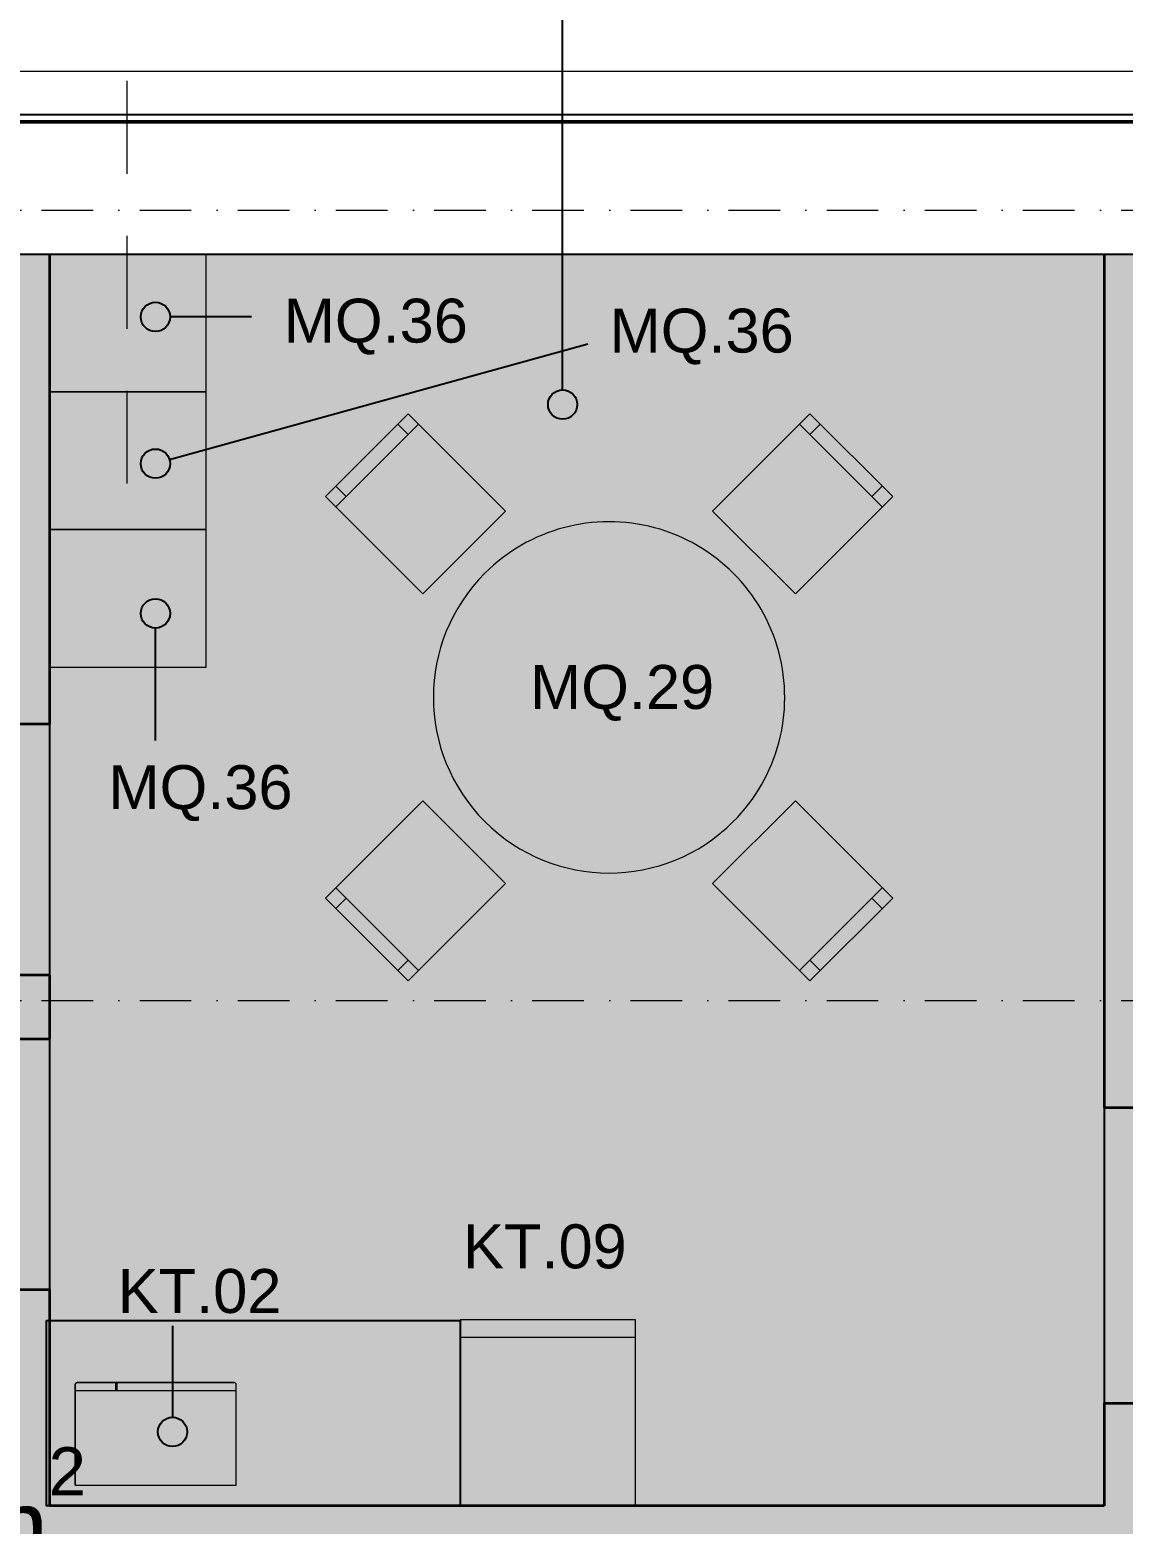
# Model space of a CAD drawing. Header units: millimetres. Extents: x -14278 to 101596, y -22378 to 34603.
# Drawn here: x 18081 to 21816, y 10761 to 15865 of the extents above; entities that cross this region are included whole.
import ezdxf
from ezdxf.enums import TextEntityAlignment as Align

# ---------------------------------------------------------------- set-up
doc = ezdxf.new("R2010")
doc.units = ezdxf.units.MM
doc.header["$MEASUREMENT"] = 0
doc.linetypes.add('Dot & Dashed', pattern=[335.138881, 176.388884, -88.194442, 0, -70.555556])
doc.linetypes.add('Long Dashed', pattern=[529.166651, 317.499995, -211.666656])
for name, color, linetype in [('A-Ee_40_20-M_GeneralFFAndEInternalFixed', 7, 'Continuous'), ('A-Zz_20_10_90-T_TextFFEInternal', 7, 'Continuous'), ('A-Zz_50_90_00-M_GrossInternal', 7, 'Continuous'), ('A-Zz_60_50_80-P_MarkerSection', 7, 'Continuous'), ('NewA-Ee_25_10-M_WallsExternal', 7, 'Continuous'), ('NewA-Ee_25_10-M_WallsInternal', 7, 'Continuous'), ('NewA-Ee_30_40-M_Floors', 7, 'Continuous'), ('NewA-Ee_30_60-M_Pavements', 7, 'Continuous'), ('NewA-Ee_40_20-M_GeneralFFAndEInternalFixed', 7, 'Continuous'), ('NewA-Ee_40_20-M_GeneralFFAndEInternalMovable', 7, 'Continuous'), ('NewA-SL-M_SpacesExternal', 7, 'Continuous'), ('NewA-SL-M_SpacesInternal', 7, 'Continuous'), ('NewA-Ss_30_25-M_CeilingAndSoffitSystems', 7, 'Continuous'), ('NewA-Zz_20_10_90-T_TextFFEInternal', 7, 'Continuous'), ('NewA-Zz_35_40_80-M_GridStructural', 7, 'Continuous'), ('NewA-Zz_50_10_70-P_BoundarySiteRed', 7, 'Continuous'), ('NewA-Zz_50_10_90-P_BoundarySpace', 7, 'Continuous'), ('NewA-Zz_50_90_00-M_GrossInternal', 7, 'Continuous')]:
    doc.layers.add(name, color=color, linetype=linetype)
doc.styles.add('GENERATED_STYLE_1', font='')
doc.styles.get('GENERATED_STYLE_1').set_extended_font_data('Arial')

# ---------------------------------------------------------------- blocks, each defined once
blk = doc.blocks.new('BREAK ROOM_108_4_1', base_point=(19901.1, 17849.3))
at = {"layer": 'NewA-SL-M_SpacesInternal', "linetype": 'Continuous'}
for p, q in [((18921.4, 18202.9), (18921.4, 17888.6)), ((18921.4, 18202.9), (20880.7, 18202.9)), ((20880.7, 18202.9), (20880.7, 17888.6)), ((18921.4, 17888.6), (18921.4, 17652.9)), ((20880.7, 17888.6), (20880.7, 17652.9)), ((18921.4, 17652.9), (18921.4, 17417.1)), ((20880.7, 17652.9), (20880.7, 17417.1)), ((18921.4, 17417.1), (20880.7, 17417.1))]:
    blk.add_line(p, q, dxfattribs=at)
at = {"layer": 'NewA-SL-M_SpacesInternal', "color": 253, "linetype": 'Continuous', "lineweight": 13}
for p, q in [((21750.7, 15099.7), (18149.8, 15099.7)), ((18149.8, 15099.7), (18149.8, 10823.4)), ((21750.7, 10823.4), (21750.7, 15099.7)), ((18149.8, 10823.4), (21750.7, 10823.4))]:
    blk.add_line(p, q, dxfattribs=at)
at = {"layer": 'NewA-SL-M_SpacesInternal', "color": 5, "lineweight": 70, "style": 'GENERATED_STYLE_1'}
for tag, height, p in [('ROOM_NAME', 200, (18971.4, 18157.1)), ('ROOM_NUMBER', 150, (18971.4, 17854.3)), ('adj_text', 150, (18971.4, 17618.6))]:
    blk.add_attdef(tag, text='', height=height, dxfattribs=at).set_placement(p, align=Align.TOP_LEFT)
blk = doc.blocks.new('BUILDING SITE_Site_28_1', base_point=(-3334.4, -767))
at = {"layer": 'NewA-SL-M_SpacesExternal', "color": 253, "linetype": 'Continuous', "lineweight": 13}
blk.add_line((-474.7, 15724.7), (35324.7, 15724.7), dxfattribs=at)
at = {"layer": 'NewA-SL-M_SpacesExternal', "color": 5, "lineweight": 70, "style": 'GENERATED_STYLE_1'}
for tag, height, p in [('ROOM_NAME', 200, (-4325.1, -459.1)), ('ROOM_NUMBER', 150, (-4325.1, -762)), ('adj_text', 150, (-4325.1, -997.7))]:
    blk.add_attdef(tag, text='', height=height, dxfattribs=at).set_placement(p, align=Align.TOP_LEFT)
blk = doc.blocks.new('Mesh_1_1', base_point=(14339.9, 34603))
at = {"layer": 'NewA-Ee_30_60-M_Pavements', "color": 254, "linetype": 'Continuous', "lineweight": 13, "flags": 128}
blk.add_lwpolyline([(14339.9, 34603, -0.414214), (42830.6, 6112.3, -0.414214), (14339.9, -22378.4, -0.414214), (-14150.7, 6112.3, -0.414214)], format="xyb", close=True, dxfattribs=at)
blk.add_lwpolyline([(-474.7, 15724.7), (35324.7, 15724.7), (35324.7, 6075.3), (28524.7, 6075.3), (28524.7, -474.7), (7900.2, -474.7), (7900.2, 2666.8), (6124.7, 2666.8), (6124.7, 1525.3), (1425.3, 1525.3), (1425.3, 6075.3), (-474.7, 6075.3)], close=True, dxfattribs=at)
blk = doc.blocks.new('Slab_4_1', base_point=(11328, 15324.9))
at = {"layer": 'NewA-Ee_30_40-M_Floors', "linetype": 'Continuous', "lineweight": 13}
blk.add_hatch(color=254, dxfattribs=at).paths.add_polyline_path([(11328, 15324.9), (11328, 15099.7), (150.3, 15099.7), (150.3, 9350.5), (-124.9, 9350.5), (-124.9, 8300.5), (150.3, 8300.5), (150.3, 6700.3), (2050.3, 6700.3), (2050.3, 2150.3), (5499.7, 2150.3), (5499.7, 3091.8), (6214.3, 3091.8), (6214.3, 2766.8), (7714.3, 2766.8), (7714.3, 3091.8), (8455.6, 3091.8), (8500.3, 150.3), (16363.1, 150.3), (16363.1, -124.9), (17413.1, -124.9), (17413.1, 150.3), (27899.7, 150.3), (27899.7, 6700.3), (34699.7, 6700.3), (34699.7, 15099.7), (34639.4, 15099.7), (34639.4, 15324.9), (32809.4, 15324.9), (32809.4, 15099.7), (13158, 15099.7), (13158, 15324.9)])
at = {"layer": 'NewA-Ee_30_40-M_Floors', "color": 6, "linetype": 'Continuous', "lineweight": 13, "flags": 128}
blk.add_lwpolyline([(150.3, 15099.7), (11328, 15099.7), (11328, 15324.9), (13158, 15324.9), (13158, 15099.7), (32809.4, 15099.7)], dxfattribs=at)
blk = doc.blocks.new('Slab_26_1', base_point=(18149.8, 10823.4))
at = {"layer": 'NewA-Ss_30_25-M_CeilingAndSoffitSystems', "linetype": 'Continuous', "lineweight": 0}
blk.add_hatch(color=255, dxfattribs=at).paths.add_polyline_path([(18149.8, 10823.4), (21750.7, 10823.4), (21750.7, 15099.7), (18149.8, 15099.7)])
at = {"layer": 'NewA-Ss_30_25-M_CeilingAndSoffitSystems', "color": 6, "linetype": 'Continuous', "lineweight": 13, "flags": 128}
blk.add_lwpolyline([(18149.8, 10823.4), (21750.7, 10823.4), (21750.7, 15099.7), (18149.8, 15099.7)], close=True, dxfattribs=at)
blk = doc.blocks.new('Wall_3_1', base_point=(0, 15250))
at = {"layer": 'NewA-Ee_25_10-M_WallsExternal', "linetype": 'Continuous'}
blk.add_line((13158, 15554.8), (30119.9, 15554.8), dxfattribs=at)
at = {"layer": 'NewA-Ee_25_10-M_WallsExternal', "color": 92, "linetype": 'Continuous', "lineweight": 35}
blk.add_line((13158, 15550), (30119.9, 15550), dxfattribs=at)
at = {"layer": 'NewA-Ee_25_10-M_WallsExternal', "linetype": 'Continuous', "flags": 128}
for points in [[(30119.9, 15574.9), (13158, 15574.9)], [(18149.8, 15099.7), (21750.7, 15099.7)]]:
    blk.add_lwpolyline(points, dxfattribs=at)
blk = doc.blocks.new('Wall_19_1', base_point=(21750.7, 9877.2))
at = {"layer": 'NewA-Ee_25_10-M_WallsInternal', "color": 92, "linetype": 'Continuous', "lineweight": 35}
for p, q in [((21750.7, 12183.8), (21875.7, 12183.8)), ((21750.7, 11173.8), (21875.7, 11173.8))]:
    blk.add_line(p, q, dxfattribs=at)
at = {"layer": 'NewA-Ee_25_10-M_WallsInternal', "linetype": 'Continuous'}
for p, q in [((21750.7, 12183.8), (21750.7, 11173.8)), ((21875.7, 11173.8), (21875.7, 12183.8))]:
    blk.add_line(p, q, dxfattribs=at)
at = {"layer": 'NewA-Ee_25_10-M_WallsInternal', "color": 92, "linetype": 'Continuous', "lineweight": 35, "flags": 128}
for points in [[(21750.7, 15099.7), (21750.7, 12183.8)], [(21875.7, 12183.8), (21875.7, 15099.7)], [(21750.7, 11173.8), (21750.7, 10823.4)], [(21875.7, 10002.6), (21875.7, 11173.8)], [(21750.7, 10698.4), (21750.7, 9877.2)], [(21750.7, 9877.2), (21875.7, 9877.2)], [(21875.7, 9877.2), (21875.7, 9877.6)]]:
    blk.add_lwpolyline(points, dxfattribs=at)
blk = doc.blocks.new('Wall_20_1', base_point=(18024.8, 8075))
at = {"layer": 'NewA-Ee_25_10-M_WallsInternal', "color": 92, "linetype": 'Continuous', "lineweight": 35}
for p, q in [((18149.8, 13493.2), (18024.8, 13493.2)), ((18149.8, 12636.2), (18024.8, 12636.2)), ((18024.8, 12419), (18149.8, 12419)), ((18024.8, 11562), (18149.8, 11562))]:
    blk.add_line(p, q, dxfattribs=at)
at = {"layer": 'NewA-Ee_25_10-M_WallsInternal', "linetype": 'Continuous'}
for p, q in [((18024.8, 13493.2), (18024.8, 12636.2)), ((18149.8, 12636.2), (18149.8, 13493.2)), ((18024.8, 12419), (18024.8, 11562)), ((18149.8, 11562), (18149.8, 12419))]:
    blk.add_line(p, q, dxfattribs=at)
at = {"layer": 'NewA-Ee_25_10-M_WallsInternal', "color": 92, "linetype": 'Continuous', "lineweight": 35, "flags": 128}
for points in [[(18024.8, 15099.7), (18024.8, 13493.2)], [(18149.8, 13493.2), (18149.8, 15099.7)], [(18024.8, 12636.2), (18024.8, 12597.8)], [(18149.8, 12419), (18149.8, 12636.2)], [(18024.8, 12472.8), (18024.8, 12419)], [(18024.8, 11562), (18024.8, 10823.4)], [(18149.8, 10823.4), (18149.8, 11562)], [(18024.8, 10698.4), (18024.8, 8200)], [(18149.8, 8200), (18149.8, 10698.4)]]:
    blk.add_lwpolyline(points, dxfattribs=at)
blk = doc.blocks.new('Wall_21_1', base_point=(16324.6, 10698.4))
at = {"layer": 'NewA-Ee_25_10-M_WallsInternal', "color": 92, "linetype": 'Continuous', "lineweight": 35, "flags": 128}
blk.add_lwpolyline([(21750.7, 10823.4), (18149.8, 10823.4)], dxfattribs=at)
blk = doc.blocks.new('Standard grid marker_2')
at = {"layer": 'NewA-Zz_35_40_80-M_GridStructural', "color": 6, "linetype": 'Dot & Dashed', "lineweight": 13}
blk.add_line((1000, 0), (40175.6, 0), dxfattribs=at)
at = {"layer": 'NewA-Zz_35_40_80-M_GridStructural', "style": 'GENERATED_STYLE_1'}
blk.add_attdef('AC_MarkerText_1', text='', height=250, dxfattribs=at).set_placement((41425.6, 14.3), align=Align.MIDDLE_CENTER)
blk = doc.blocks.new('Standard grid marker_4')
at = {"layer": 'NewA-Zz_35_40_80-M_GridStructural', "color": 6, "linetype": 'Dot & Dashed', "lineweight": 13}
blk.add_line((1000, 0), (40175.6, 0), dxfattribs=at)
blk = doc.blocks.new('Dining Table Round 19')
at = {"layer": 'NewA-Ee_40_20-M_GeneralFFAndEInternalMovable', "color": 1, "linetype": 'Continuous', "lineweight": 18}
for p, q in [((200, 1170), (-200, 1170)), ((-200, 1170), (-200, 700)), ((-150, 1120), (-150, 1170)), ((150, 1120), (150, 1170)), ((200, 700), (200, 1170)), ((-200, 1120), (200, 1120)), ((-200, 700), (200, 700)), ((-700, 200), (-1170, 200)), ((-1170, 200), (-1170, -200)), ((-1120, -200), (-1120, 200)), ((-700, -200), (-700, 200)), ((700, 200), (700, -200)), ((1170, 200), (700, 200)), ((1120, 200), (1120, -200)), ((1170, -200), (1170, 200)), ((-1120, 150), (-1170, 150)), ((1120, 150), (1170, 150)), ((-1120, -150), (-1170, -150)), ((1120, -150), (1170, -150)), ((-1170, -200), (-700, -200)), ((700, -200), (1170, -200)), ((200, -700), (-200, -700)), ((-200, -700), (-200, -1170)), ((200, -1170), (200, -700)), ((200, -1120), (-200, -1120)), ((-150, -1120), (-150, -1170)), ((150, -1120), (150, -1170)), ((-200, -1170), (200, -1170))]:
    blk.add_line(p, q, dxfattribs=at)
for start, end in [(0, 180), (180, 0)]:
    blk.add_arc((0, 0), 600, start, end, dxfattribs=at)
blk = doc.blocks.new('Lockers 19')
at = {"layer": 'NewA-Ee_40_20-M_GeneralFFAndEInternalMovable', "color": 1, "linetype": 'Continuous', "lineweight": 18}
for p, q in [((533.4, 469.9), (0, 469.9)), ((0, 469.9), (0, 0)), ((533.4, 0), (533.4, 469.9)), ((0, 0), (533.4, 0))]:
    blk.add_line(p, q, dxfattribs=at)
blk = doc.blocks.new('Refrigerator 19_4')
at = {"layer": 'NewA-Ee_40_20-M_GeneralFFAndEInternalFixed', "color": 1, "linetype": 'Continuous', "lineweight": 18}
for p, q in [((600, 635), (0, 635)), ((0, 635), (0, 0)), ((600, 0), (600, 635)), ((0, 60), (600, 60)), ((0, 0), (600, 0))]:
    blk.add_line(p, q, dxfattribs=at)
blk = doc.blocks.new('Microwave Oven 19')
at = {"layer": 'NewA-Ee_40_20-M_GeneralFFAndEInternalMovable', "color": 255, "linetype": 'Continuous', "lineweight": 13}
for p, q in [((550, 350), (0, 350)), ((0, 350), (0, 6.4)), ((550, 6.4), (550, 350)), ((0, 6.4), (0.1, 5.3)), ((0.1, 5.3), (0.4, 4.2)), ((0.4, 4.2), (0.9, 3.2)), ((0.9, 3.2), (1.6, 2.3)), ((1.6, 2.3), (2.4, 1.5)), ((2.4, 1.5), (3.4, 0.9)), ((3.4, 0.9), (4.5, 0.4)), ((4.5, 0.4), (5.7, 0.1)), ((5.7, 0.1), (6.8, 0)), ((6.8, 0), (543.2, 0)), ((543.2, 0), (544.3, 0.1)), ((544.3, 0.1), (545.5, 0.4)), ((545.5, 0.4), (546.6, 0.9)), ((546.6, 0.9), (547.6, 1.5)), ((547.6, 1.5), (548.4, 2.3)), ((548.4, 2.3), (549.1, 3.2)), ((549.1, 3.2), (549.6, 4.2)), ((549.6, 4.2), (549.9, 5.3)), ((549.9, 5.3), (550, 6.4))]:
    blk.add_line(p, q, dxfattribs=at)
at = {"layer": 'NewA-Ee_40_20-M_GeneralFFAndEInternalMovable', "color": 1, "linetype": 'Continuous', "lineweight": 18}
for p, q in [((0, 350), (0, 6.4)), ((550, 350), (0, 350)), ((550, 350), (550, 6.4)), ((550, 26.8), (0, 26.8)), ((0, 6.4), (0.2, 5)), ((0.2, 5), (0.7, 3.6)), ((0.7, 3.6), (1.5, 2.4)), ((1.5, 2.4), (2.6, 1.4)), ((2.6, 1.4), (3.9, 0.6)), ((3.9, 0.6), (5.3, 0.2)), ((5.3, 0.2), (6.8, 0)), ((407.5, 0), (407.5, 26.8)), ((412.1, 0), (412.1, 26.8)), ((544.7, 0.2), (543.2, 0)), ((546.1, 0.6), (544.7, 0.2)), ((547.4, 1.4), (546.1, 0.6)), ((548.5, 2.4), (547.4, 1.4)), ((549.3, 3.6), (548.5, 2.4)), ((549.8, 5), (549.3, 3.6)), ((550, 6.4), (549.8, 5)), ((407.5, 0), (6.8, 0)), ((543.2, 0), (412.1, 0))]:
    blk.add_line(p, q, dxfattribs=at)
blk = doc.blocks.new('Line_6_1', base_point=(19901.1, 14585.3))
at = {"layer": 'NewA-Zz_50_10_90-P_BoundarySpace', "linetype": 'Continuous'}
blk.add_hatch(color=256, dxfattribs=at).paths.add_polyline_path([(19951.1, 14585.3), (19947.3, 14604.4), (19936.4, 14620.6), (19920.2, 14631.5), (19901.1, 14635.3), (19881.9, 14631.5), (19865.7, 14620.6), (19854.9, 14604.4), (19851.1, 14585.3), (19854.9, 14566.2), (19865.7, 14549.9), (19881.9, 14539.1), (19901.1, 14535.3), (19920.2, 14539.1), (19936.4, 14549.9), (19947.3, 14566.2)])
blk.add_line((19901.1, 14635.3), (19901.1, 17417.1), dxfattribs=at)
blk.add_circle((19901.1, 14585.3), 50, dxfattribs=at)
blk = doc.blocks.new('Line_26_1', base_point=(18568.5, 11438.3))
at = {"layer": 'NewA-Zz_20_10_90-T_TextFFEInternal', "linetype": 'Continuous'}
blk.add_hatch(color=256, dxfattribs=at).paths.add_polyline_path([(18618.5, 11075.9), (18614.7, 11095), (18603.9, 11111.3), (18587.6, 11122.1), (18568.5, 11125.9), (18549.4, 11122.1), (18533.1, 11111.3), (18522.3, 11095), (18518.5, 11075.9), (18522.3, 11056.8), (18533.1, 11040.6), (18549.4, 11029.7), (18568.5, 11025.9), (18587.6, 11029.7), (18603.9, 11040.6), (18614.7, 11056.8)])
blk.add_line((18568.5, 11438.3), (18568.5, 11125.9), dxfattribs=at)
blk.add_circle((18568.5, 11075.9), 50, dxfattribs=at)
blk = doc.blocks.new('Line_27_1', base_point=(18510.2, 13437.8))
at = {"layer": 'NewA-Zz_20_10_90-T_TextFFEInternal', "linetype": 'Continuous'}
blk.add_hatch(color=256, dxfattribs=at).paths.add_polyline_path([(18560.2, 13872), (18556.4, 13891.1), (18545.6, 13907.4), (18529.4, 13918.2), (18510.2, 13922), (18491.1, 13918.2), (18474.9, 13907.4), (18464, 13891.1), (18460.2, 13872), (18464, 13852.9), (18474.9, 13836.6), (18491.1, 13825.8), (18510.2, 13822), (18529.4, 13825.8), (18545.6, 13836.6), (18556.4, 13852.9)])
blk.add_line((18510.2, 13437.8), (18510.2, 13822), dxfattribs=at)
blk.add_circle((18510.2, 13872), 50, dxfattribs=at)
blk = doc.blocks.new('Line_28_1', base_point=(19986.6, 14791.4))
at = {"layer": 'NewA-Zz_20_10_90-T_TextFFEInternal', "linetype": 'Continuous'}
blk.add_hatch(color=256, dxfattribs=at).paths.add_polyline_path([(18560.2, 14383.6), (18556.4, 14402.7), (18545.6, 14418.9), (18529.4, 14429.8), (18510.2, 14433.6), (18491.1, 14429.8), (18474.9, 14418.9), (18464, 14402.7), (18460.2, 14383.6), (18464, 14364.5), (18474.9, 14348.2), (18491.1, 14337.4), (18510.2, 14333.6), (18529.4, 14337.4), (18545.6, 14348.2), (18556.4, 14364.5)])
blk.add_line((19986.6, 14791.4), (18558.4, 14396.9), dxfattribs=at)
blk.add_circle((18510.2, 14383.6), 50, dxfattribs=at)
blk = doc.blocks.new('Line_29_1', base_point=(18837.9, 14884.9))
at = {"layer": 'NewA-Zz_20_10_90-T_TextFFEInternal', "linetype": 'Continuous'}
blk.add_hatch(color=256, dxfattribs=at).paths.add_polyline_path([(18560.2, 14884.9), (18556.4, 14904.1), (18545.6, 14920.3), (18529.4, 14931.1), (18510.2, 14934.9), (18491.1, 14931.1), (18474.9, 14920.3), (18464, 14904.1), (18460.2, 14884.9), (18464, 14865.8), (18474.9, 14849.6), (18491.1, 14838.7), (18510.2, 14834.9), (18529.4, 14838.7), (18545.6, 14849.6), (18556.4, 14865.8)])
blk.add_line((18837.9, 14884.9), (18560.2, 14884.9), dxfattribs=at)
blk.add_circle((18510.2, 14884.9), 50, dxfattribs=at)
blk = doc.blocks.new('Label_41_1', base_point=(19679.2, 13780.1))
at = {"layer": 'A-Zz_20_10_90-T_TextFFEInternal', "insert": (20104.2, 13695.8), "char_height": 150, "attachment_point": 2, "style": 'GENERATED_STYLE_1'}
blk.add_mtext('\\fArial|b0|i0|c0|p34;MQ.29\\fArial|b0|i0|c0|p34;\\fArial|b0|i0|c0|p34;\\fArial|b0|i0|c0|p34;\\fArial|b0|i0|c0|p34;\\fArial|b0|i0|c0|p34;\\fArial|b0|i0|c0|p34;\\fArial|b0|i0|c0|p34;\\fArial|b0|i0|c0|p34;\\fArial|b0|i0|c0|p34;\\fArial|b0|i0|c0|p34;\\fArial|b0|i0|c0|p34;\\fArial|b0|i0|c0|p34;\\fArial|b0|i0|c0|p34;\\fArial|b0|i0|c0|p34;\\fArial|b0|i0|c0|p34;\\fArial|b0|i0|c0|p34;\\fArial|b0|i0|c0|p34;\\fArial|b0|i0|c0|p34;\\fArial|b0|i0|c0|p34;\\fArial|b0|i0|c0|p34;\\fArial|b0|i0|c0|p34;\\fArial|b0|i0|c0|p34;\\fArial|b0|i0|c0|p34;\\fArial|b0|i0|c0|p34;\\fArial|b0|i0|c0|p34;\\fArial|b0|i0|c0|p34;\\fArial|b0|i0|c0|p34;\\fArial|b0|i0|c0|p34;\\fArial|b0|i0|c0|p34;}', dxfattribs=at)
blk = doc.blocks.new('Label_72_1', base_point=(19415.5, 11869.1))
at = {"layer": 'A-Zz_20_10_90-T_TextFFEInternal', "insert": (19840.5, 11784.8), "char_height": 150, "attachment_point": 2, "style": 'GENERATED_STYLE_1'}
blk.add_mtext('\\fArial|b0|i0|c0|p34;KT.09\\fArial|b0|i0|c0|p34;\\fArial|b0|i0|c0|p34;\\fArial|b0|i0|c0|p34;\\fArial|b0|i0|c0|p34;\\fArial|b0|i0|c0|p34;\\fArial|b0|i0|c0|p34;\\fArial|b0|i0|c0|p34;\\fArial|b0|i0|c0|p34;\\fArial|b0|i0|c0|p34;\\fArial|b0|i0|c0|p34;\\fArial|b0|i0|c0|p34;\\fArial|b0|i0|c0|p34;\\fArial|b0|i0|c0|p34;\\fArial|b0|i0|c0|p34;\\fArial|b0|i0|c0|p34;\\fArial|b0|i0|c0|p34;\\fArial|b0|i0|c0|p34;\\fArial|b0|i0|c0|p34;\\fArial|b0|i0|c0|p34;\\fArial|b0|i0|c0|p34;\\fArial|b0|i0|c0|p34;\\fArial|b0|i0|c0|p34;\\fArial|b0|i0|c0|p34;\\fArial|b0|i0|c0|p34;\\fArial|b0|i0|c0|p34;\\fArial|b0|i0|c0|p34;\\fArial|b0|i0|c0|p34;\\fArial|b0|i0|c0|p34;\\fArial|b0|i0|c0|p34;}', dxfattribs=at)
blk = doc.blocks.new('Label_95_1', base_point=(18236, 11716.6))
at = {"layer": 'A-Zz_20_10_90-T_TextFFEInternal', "insert": (18661, 11632.3), "char_height": 150, "attachment_point": 2, "style": 'GENERATED_STYLE_1'}
blk.add_mtext('\\fArial|b0|i0|c0|p34;KT.02\\fArial|b0|i0|c0|p34;\\fArial|b0|i0|c0|p34;\\fArial|b0|i0|c0|p34;\\fArial|b0|i0|c0|p34;\\fArial|b0|i0|c0|p34;\\fArial|b0|i0|c0|p34;\\fArial|b0|i0|c0|p34;\\fArial|b0|i0|c0|p34;\\fArial|b0|i0|c0|p34;\\fArial|b0|i0|c0|p34;\\fArial|b0|i0|c0|p34;\\fArial|b0|i0|c0|p34;\\fArial|b0|i0|c0|p34;\\fArial|b0|i0|c0|p34;\\fArial|b0|i0|c0|p34;\\fArial|b0|i0|c0|p34;\\fArial|b0|i0|c0|p34;\\fArial|b0|i0|c0|p34;\\fArial|b0|i0|c0|p34;\\fArial|b0|i0|c0|p34;\\fArial|b0|i0|c0|p34;\\fArial|b0|i0|c0|p34;\\fArial|b0|i0|c0|p34;\\fArial|b0|i0|c0|p34;\\fArial|b0|i0|c0|p34;\\fArial|b0|i0|c0|p34;\\fArial|b0|i0|c0|p34;\\fArial|b0|i0|c0|p34;\\fArial|b0|i0|c0|p34;}', dxfattribs=at)
blk = doc.blocks.new('Label_96_1', base_point=(18239.1, 13437.8))
at = {"layer": 'A-Zz_20_10_90-T_TextFFEInternal', "insert": (18664.1, 13353.5), "char_height": 150, "attachment_point": 2, "style": 'GENERATED_STYLE_1'}
blk.add_mtext('\\fArial|b0|i0|c0|p34;MQ.36\\fArial|b0|i0|c0|p34;\\fArial|b0|i0|c0|p34;\\fArial|b0|i0|c0|p34;\\fArial|b0|i0|c0|p34;\\fArial|b0|i0|c0|p34;\\fArial|b0|i0|c0|p34;\\fArial|b0|i0|c0|p34;\\fArial|b0|i0|c0|p34;\\fArial|b0|i0|c0|p34;\\fArial|b0|i0|c0|p34;\\fArial|b0|i0|c0|p34;\\fArial|b0|i0|c0|p34;\\fArial|b0|i0|c0|p34;\\fArial|b0|i0|c0|p34;\\fArial|b0|i0|c0|p34;\\fArial|b0|i0|c0|p34;\\fArial|b0|i0|c0|p34;\\fArial|b0|i0|c0|p34;\\fArial|b0|i0|c0|p34;\\fArial|b0|i0|c0|p34;\\fArial|b0|i0|c0|p34;\\fArial|b0|i0|c0|p34;\\fArial|b0|i0|c0|p34;\\fArial|b0|i0|c0|p34;\\fArial|b0|i0|c0|p34;\\fArial|b0|i0|c0|p34;\\fArial|b0|i0|c0|p34;\\fArial|b0|i0|c0|p34;\\fArial|b0|i0|c0|p34;}', dxfattribs=at)
blk = doc.blocks.new('Label_97_1', base_point=(19951.1, 14997.4))
at = {"layer": 'A-Zz_20_10_90-T_TextFFEInternal', "insert": (20376.1, 14913.1), "char_height": 150, "attachment_point": 2, "style": 'GENERATED_STYLE_1'}
blk.add_mtext('\\fArial|b0|i0|c0|p34;MQ.36\\fArial|b0|i0|c0|p34;\\fArial|b0|i0|c0|p34;\\fArial|b0|i0|c0|p34;\\fArial|b0|i0|c0|p34;\\fArial|b0|i0|c0|p34;\\fArial|b0|i0|c0|p34;\\fArial|b0|i0|c0|p34;\\fArial|b0|i0|c0|p34;\\fArial|b0|i0|c0|p34;\\fArial|b0|i0|c0|p34;\\fArial|b0|i0|c0|p34;\\fArial|b0|i0|c0|p34;\\fArial|b0|i0|c0|p34;\\fArial|b0|i0|c0|p34;\\fArial|b0|i0|c0|p34;\\fArial|b0|i0|c0|p34;\\fArial|b0|i0|c0|p34;\\fArial|b0|i0|c0|p34;\\fArial|b0|i0|c0|p34;\\fArial|b0|i0|c0|p34;\\fArial|b0|i0|c0|p34;\\fArial|b0|i0|c0|p34;\\fArial|b0|i0|c0|p34;\\fArial|b0|i0|c0|p34;\\fArial|b0|i0|c0|p34;\\fArial|b0|i0|c0|p34;\\fArial|b0|i0|c0|p34;\\fArial|b0|i0|c0|p34;\\fArial|b0|i0|c0|p34;}', dxfattribs=at)
blk = doc.blocks.new('Label_98_1', base_point=(18837.9, 15031.4))
at = {"layer": 'A-Zz_20_10_90-T_TextFFEInternal', "insert": (19262.9, 14947.1), "char_height": 150, "attachment_point": 2, "style": 'GENERATED_STYLE_1'}
blk.add_mtext('\\fArial|b0|i0|c0|p34;MQ.36\\fArial|b0|i0|c0|p34;\\fArial|b0|i0|c0|p34;\\fArial|b0|i0|c0|p34;\\fArial|b0|i0|c0|p34;\\fArial|b0|i0|c0|p34;\\fArial|b0|i0|c0|p34;\\fArial|b0|i0|c0|p34;\\fArial|b0|i0|c0|p34;\\fArial|b0|i0|c0|p34;\\fArial|b0|i0|c0|p34;\\fArial|b0|i0|c0|p34;\\fArial|b0|i0|c0|p34;\\fArial|b0|i0|c0|p34;\\fArial|b0|i0|c0|p34;\\fArial|b0|i0|c0|p34;\\fArial|b0|i0|c0|p34;\\fArial|b0|i0|c0|p34;\\fArial|b0|i0|c0|p34;\\fArial|b0|i0|c0|p34;\\fArial|b0|i0|c0|p34;\\fArial|b0|i0|c0|p34;\\fArial|b0|i0|c0|p34;\\fArial|b0|i0|c0|p34;\\fArial|b0|i0|c0|p34;\\fArial|b0|i0|c0|p34;\\fArial|b0|i0|c0|p34;\\fArial|b0|i0|c0|p34;\\fArial|b0|i0|c0|p34;\\fArial|b0|i0|c0|p34;}', dxfattribs=at)
blk = doc.blocks.new('Cutting Plane_10_1', base_point=(18413.7, -2269))
at = {"layer": 'A-Zz_60_50_80-P_MarkerSection', "color": 6, "linetype": 'Long Dashed', "lineweight": 13}
blk.add_line((18413.7, 14315.3), (18413.7, 18515.3), dxfattribs=at)

msp = doc.modelspace()

# ---------------------------------------------------------------- hatches: boundary and pattern name
at = {"layer": 'A-Ee_40_20-M_GeneralFFAndEInternalFixed', "linetype": 'Continuous', "lineweight": 13}
msp.add_hatch(color=11, dxfattribs=at).paths.add_polyline_path([(18137.8, 11456.5), (19550.5, 11456.5), (19550.5, 10823.4), (18137.8, 10823.4)])
at = {"layer": 'NewA-Zz_50_90_00-M_GrossInternal', "linetype": 'Continuous', "lineweight": 140}
msp.add_hatch(color=1, dxfattribs=at).paths.add_polyline_path([(150.3, 15099.7), (34699.7, 15099.7), (34699.7, 6700.3), (27899.7, 6700.3), (27899.7, 150.3), (8500.3, 150.3), (8500.3, 3091.8), (5499.7, 3091.8), (5499.7, 2150.3), (2050.3, 2150.3), (2050.3, 6700.3), (150.3, 6700.3)])

# ---------------------------------------------------------------- linework, layer by layer
at = {"layer": 'A-Ee_40_20-M_GeneralFFAndEInternalFixed', "linetype": 'Continuous', "flags": 128}
msp.add_lwpolyline([(18137.8, 11456.5), (19550.5, 11456.5), (19550.5, 10823.4), (18137.8, 10823.4)], close=True, dxfattribs=at)
at = {"layer": 'NewA-Zz_50_10_70-P_BoundarySiteRed', "color": 1, "linetype": 'Continuous', "lineweight": 140}
msp.add_circle((14339.9, 6112.3), 28490.7, dxfattribs=at)
at = {"layer": 'NewA-Zz_50_90_00-M_GrossInternal', "linetype": 'Continuous', "flags": 128}
msp.add_lwpolyline([(150.3, 15099.7), (34699.7, 15099.7), (34699.7, 6700.3), (27899.7, 6700.3), (27899.7, 150.3), (8500.3, 150.3), (8500.3, 3091.8), (5499.7, 3091.8), (5499.7, 2150.3), (2050.3, 2150.3), (2050.3, 6700.3), (150.3, 6700.3)], close=True, dxfattribs=at)

# ---------------------------------------------------------------- block references
at = {"layer": 'A-Zz_20_10_90-T_TextFFEInternal', "color": 6, "linetype": 'Continuous', "lineweight": 13}
for name, p in [('Label_98_1', (18837.9, 15031.4)), ('Label_97_1', (19951.1, 14997.4)), ('Label_41_1', (19679.2, 13780.1)), ('Label_96_1', (18239.1, 13437.8)), ('Label_72_1', (19415.5, 11869.1)), ('Label_95_1', (18236, 11716.6))]:
    msp.add_blockref(name, p, dxfattribs=at)
at = {"layer": 'A-Zz_60_50_80-P_MarkerSection', "color": 6, "lineweight": 13}
msp.add_blockref('Cutting Plane_10_1', (18413.7, -2269), dxfattribs=at)
at = {"layer": 'NewA-Ee_25_10-M_WallsExternal', "color": 92, "lineweight": 35}
msp.add_blockref('Wall_3_1', (0, 15250), dxfattribs=at)
at = {"layer": 'NewA-Ee_25_10-M_WallsInternal', "color": 92, "lineweight": 35}
for name, p in [('Wall_20_1', (18024.8, 8075)), ('Wall_19_1', (21750.7, 9877.2)), ('Wall_21_1', (16324.6, 10698.4))]:
    msp.add_blockref(name, p, dxfattribs=at)
at = {"layer": 'NewA-Ee_30_40-M_Floors', "color": 6, "linetype": 'Continuous', "lineweight": 13}
msp.add_blockref('Slab_4_1', (11328, 15324.9), dxfattribs=at)
at = {"layer": 'NewA-Ee_30_60-M_Pavements', "color": 254, "lineweight": 13}
msp.add_blockref('Mesh_1_1', (14339.9, 34603), dxfattribs=at)
at = {"layer": 'NewA-Ee_40_20-M_GeneralFFAndEInternalFixed', "color": 6, "linetype": 'Continuous', "lineweight": 13, "zscale": 1000, "rotation": 180}
msp.add_blockref('Refrigerator 19_4', (20150.5, 11458.4), dxfattribs=at)
at = {"layer": 'NewA-Ee_40_20-M_GeneralFFAndEInternalMovable', "color": 6, "linetype": 'Continuous', "lineweight": 13, "zscale": 1000}
for name, p, rotation in [('Dining Table Round 19', (20059.7, 13585.2), 134.9999999999999), ('Microwave Oven 19', (18786, 11244.1), 180)]:
    msp.add_blockref(name, p, dxfattribs=dict(at, rotation=rotation))
for p in [(18150.2, 14628.6), (18150.2, 14158.7), (18150.2, 13688.8)]:
    msp.add_blockref('Lockers 19', p, dxfattribs=at)
at = {"layer": 'NewA-SL-M_SpacesExternal', "linetype": 'Continuous'}
msp.add_blockref('BUILDING SITE_Site_28_1', (-3334.4, -767), dxfattribs=at)
at = {"layer": 'NewA-SL-M_SpacesInternal', "linetype": 'Continuous'}
msp.add_blockref('BREAK ROOM_108_4_1', (19901.1, 17849.3), dxfattribs=at).add_auto_attribs({'ROOM_NAME': 'BREAK ROOM', 'ROOM_NUMBER': '108', 'adj_text': 'Area: 15.4 m2'})
at = {"layer": 'NewA-Ss_30_25-M_CeilingAndSoffitSystems', "color": 6, "linetype": 'Continuous', "lineweight": 13}
msp.add_blockref('Slab_26_1', (18149.8, 10823.4), dxfattribs=at)
at = {"layer": 'NewA-Zz_20_10_90-T_TextFFEInternal', "linetype": 'Continuous'}
for name, p in [('Line_29_1', (18837.9, 14884.9)), ('Line_28_1', (19986.6, 14791.4)), ('Line_27_1', (18510.2, 13437.8)), ('Line_26_1', (18568.5, 11438.3))]:
    msp.add_blockref(name, p, dxfattribs=at)
at = {"layer": 'NewA-Zz_35_40_80-M_GridStructural', "color": 1, "linetype": 'Continuous', "lineweight": 18, "zscale": 1000, "rotation": 180}
msp.add_blockref('Standard grid marker_4', (39523.3, 15550), dxfattribs=at)
at = {"layer": 'NewA-Zz_35_40_80-M_GridStructural', "color": 1, "linetype": 'Continuous', "lineweight": 18, "zscale": 1000}
for p in [(-1652.3, 15250), (-1652.3, 12550)]:
    msp.add_blockref('Standard grid marker_2', p, dxfattribs=at)
at = {"layer": 'NewA-Zz_50_10_90-P_BoundarySpace', "linetype": 'Continuous'}
msp.add_blockref('Line_6_1', (19901.1, 14585.3), dxfattribs=at)

# ---------------------------------------------------------------- texts
at = {"layer": 'A-Zz_50_90_00-M_GrossInternal', "insert": (16883.2, 10624.1), "char_height": 250, "attachment_point": 7, "style": 'GENERATED_STYLE_1'}
msp.add_mtext('{\\fArial|b0|i0|c0|p34;443.8 m{\\H0.66x;\\S2^  ;}}', dxfattribs=at)

doc.saveas('drawing.dxf')
